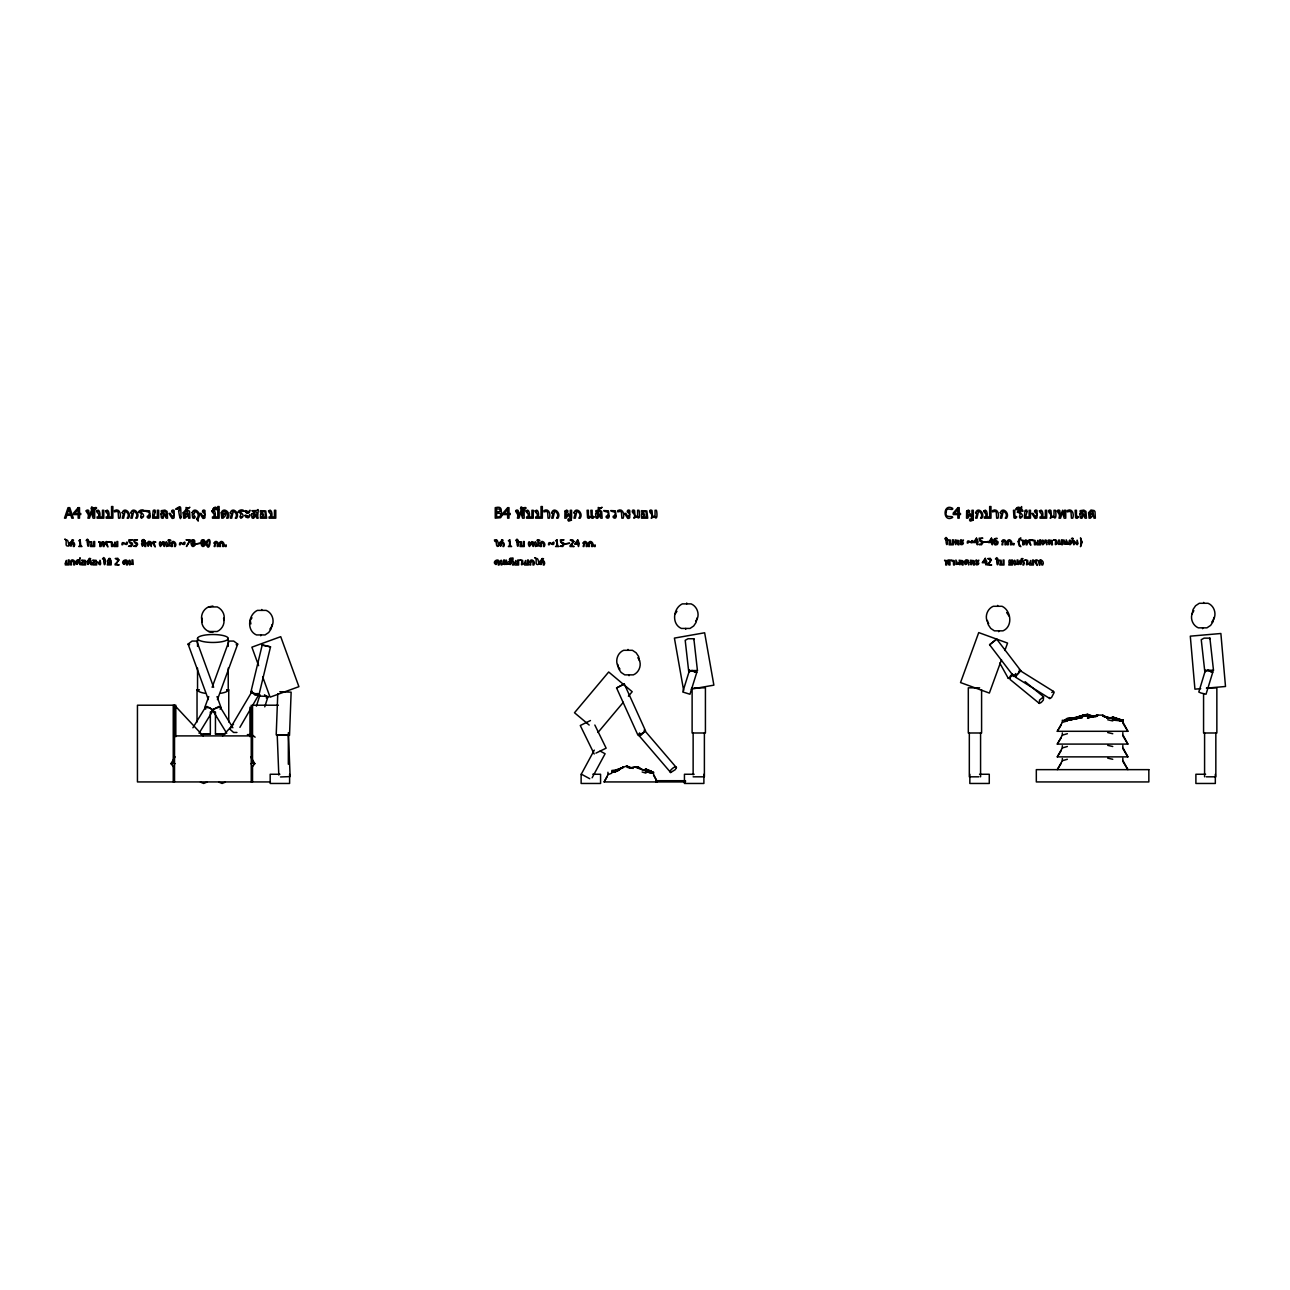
<?xml version="1.0" encoding="UTF-8"?>
<svg xmlns="http://www.w3.org/2000/svg" width="1290" height="1290" viewBox="0 0 1290 1290"><rect width="100%" height="100%" fill="white"/><g stroke="black" fill="none" stroke-linecap="round" stroke-linejoin="round"><path stroke-width="1.5" d="M277.769 693.633L276.205 734.865L289.508 735.381L291.137 692.166L279.801 691.73M529.771 562.037C530.335 557.393 536.398 561.392 533.818 565.004L532.963 565.004C533.609 558.618 529.835 560.586 530.706 565.004L529.868 565.004L530.658 562.069L529.771 562.069M1038.66 562.037C1039.224 557.393 1045.287 561.392 1042.691 565.004L1041.852 565.004C1039.546 551.136 1040.869 573.099 1038.66 562.069M202.208 618.232C199.95 625.021 205.884 632.358 212.898 632.358M223.767 620.442C225.524 615.088 222.267 609.202 217.268 606.929L208.512 606.929C202.869 609.412 200.063 616.168 202.304 621.909M272.013 624.537L271.158 628.843L268.707 632.503L265.063 634.938L256.452 634.938C246.326 630.616 248.228 614.621 257.403 610.38L266.159 610.38C273.432 613.363 275.447 623.522 269.884 629.068M696.955 618.055L696.1 622.361L693.665 626.005L690.021 628.44L681.394 628.44C671.284 624.118 673.17 608.138 682.346 603.881L691.118 603.881C697.713 606.622 700.438 615.814 695.665 621.328M1192.202 613.863L1193.073 609.477L1195.556 605.768L1199.281 603.285L1208.053 603.285C1215.309 606.268 1217.325 616.426 1211.762 621.974M1213.89 617.442L1213.035 621.748L1210.601 625.408L1206.94 627.843L1198.329 627.843C1191.863 625.166 1189.187 616.12 1193.879 610.702M250.728 692.698L262.241 644.855L270.513 646.854L259 694.681L250.873 692.343M693.649 639.534L693.859 638.744L688.038 638.744L685.2 640.324L688.779 672.138L691.617 670.558L697.438 670.558L694.617 672.138M1209.698 638.921L1209.907 638.131L1204.086 638.131L1201.248 639.711L1204.828 671.832L1207.666 670.252L1213.487 670.252L1210.665 671.832M1212.858 671.961L1206.037 694.23L1200.796 692.94L1198.813 692.021L1205.457 670.123L1212.858 671.961L1207.875 670.123M691.827 670.413L696.81 672.284L689.973 694.246L682.765 692.004L689.586 670.042M256.404 706.162L260.016 694.778M264.756 706.856L267.772 697.374L264.482 694.778M1015.617 673.574L1015.44 677.121L1049.818 698.535L1051.543 697.503L1054.156 692.472L1053.511 691.424L1019.132 670.01M1019.777 671.058L1015.44 677.121M226.734 733.284L213.14 711.08L213.801 709.178L218.865 706.469L220.316 707.259L232.877 727.77M250.647 756.795L254.839 763.632L251.808 767.453M1001.492 659.754L989.365 693.069L960.534 682.571L978.723 632.584L1007.555 643.081L1004.862 650.499M205.739 709.178L204.707 707.662L208.754 696.568M212.141 687.312L229.007 641.066L233.7 641.066L237.699 644.097L217.446 699.583M999.75 663.044L1008.329 678.427L1014.053 674.509M270.513 646.854L262.096 645.193M989.591 644.758L996.686 639.098L1020.842 670.736L1018.245 673.574L1013.746 676.395L989.591 644.758L996.686 639.098M1013.746 676.395L1014.101 675.573M696.81 672.284L689.408 670.413M655.804 781.934L655.804 780.708L685.474 780.708L685.474 781.934L604.155 781.934L607.945 774.645L607.945 772.242M594.287 750.119L581.306 774.145L589.74 778.709M592.126 777.773L605.107 753.747L600.156 751.07M1122.832 721.949L1127.879 731.301L1057.284 731.301L1062.331 722.352L1062.331 720.143M1122.832 734.736L1127.879 744.088L1057.284 744.088L1062.331 735.139L1062.331 732.93M1122.832 747.523L1127.879 756.875L1057.284 756.875L1062.331 747.926L1062.331 745.717M1062.331 758.504L1062.331 760.713L1057.284 769.646L1061.331 763.148M638.469 734.945L639.195 735.8L641.388 734.945L644.935 730.882L644.21 730.027L676.428 767.615L675.267 769.646L670.687 772.533L638.469 734.945L639.63 732.913M604.155 781.934L606.993 776.999M236.941 732.462L233.603 732.462L229.749 729.108L252.227 691.15M239.892 727.383L258.532 695.197L257.307 693.52M173.973 767.453L170.941 763.632L175.134 756.795M192.903 727.77L205.465 707.259L206.916 706.469L211.979 709.178L212.64 711.08L199.047 733.284M1057.284 731.301L1061.331 724.787M1057.284 744.088L1061.331 737.574M1057.284 756.875L1061.331 750.361M250.357 620.232L251.985 617.797M675.315 613.75L676.944 611.315M208.335 699.583L188.082 644.097L192.081 641.066L196.773 641.066L213.64 687.312M212.382 710.693L213.414 709.178L219.558 707.033L221.074 707.662L220.042 709.178M597.996 732.462L623.328 702.276M628.391 696.245L632.197 691.714L608.687 671.993L574.501 712.741L589.191 725.061M1012.327 673.783L1010.28 676.121L1010.054 679.443L1039.305 703.405L1041.272 702.437L1043.336 700.099L1043.562 696.777L1025.082 681.652M222.606 735.897L233.522 724.206M258.532 695.197L255.178 695.197L251.34 691.843M229.749 729.108L230.636 728.415M616.813 771.178L623.151 767.05M1064.008 720.449L1067.378 718.256L1072.409 717.772M611.75 772.13L626.94 765.841L630.746 768.356L626.94 766.228L630.746 767.615L626.94 767.228L633.277 768.421M1051.785 692.472L1053.511 691.424M623.151 767.163L616.813 770.743M211.205 711.87L212.64 711.08M170.941 763.632L175.085 763.632M1074.102 719.369L1082.504 715.321L1095.936 716.772M1043.562 696.777L1039.53 700.099L1039.305 703.405M590.465 720.529L580.274 725.512L594.19 753.989M595.932 753.134L606.139 748.168L594.835 725.028M1019.132 671.574L1020.842 670.736M611.75 770.469L619.345 769.711L615.54 770.082L623.151 767.421M619.345 769.243L623.151 767.453M236.183 644.726L237.699 644.097M204.707 707.662L209.399 707.662L213.398 710.693M206.932 782.111L203.691 783.465L200.434 782.111M225.347 782.111L222.09 783.465L218.849 782.111M1097.629 715.112L1087.535 718.046L1097.629 715.112L1102.66 715.128L1107.707 717.885L1102.66 715.934L1107.707 717.288L1104.353 716.998L1107.707 717.095L1116.108 720.4L1112.754 719.449L1122.832 720.626L1112.754 716.998M645.935 769.114L649.741 770.791L645.935 769.195L643.404 770.162L645.935 769.195L652.272 771.888M1064.008 720.143L1082.504 716.095L1077.456 717.804M1074.102 718.901L1082.504 715.466L1087.535 714.805L1072.409 719.272L1082.504 715.579L1092.582 715.95L1087.535 714.563L1077.456 716.966L1087.535 714.128L1092.582 716.659L1087.535 714.563M607.945 774.645L611.75 773.226M1097.629 715.015L1092.582 716.869L1097.629 715.902L1092.582 716.176M616.813 770.969L619.345 770.066L611.75 772.339L615.54 772.081L611.75 771.775M266.224 697.906L267.772 697.374M247.374 734.607L251.84 734.607L255.13 737.187M1067.378 720.529L1077.456 718.256L1074.102 719.111M1067.378 720.417L1082.504 717.498L1067.378 720.32L1070.732 719.804M1008.329 678.427L1010.296 677.75M1082.504 715.708L1072.409 718.175L1075.779 717.95M250.695 763.632L254.839 763.632M1062.331 722.352L1067.378 720.917M1062.331 735.139L1067.378 733.704M1062.331 747.926L1067.378 746.491M1062.331 760.713L1067.378 759.278M624.296 683.942L616.572 687.957L637.841 734.929L643.355 732.913L645.564 730.898L624.296 683.942L616.572 687.957M615.54 771.114L611.75 772L615.54 772M1109.384 717.982L1112.754 717.192L1122.832 720.304M1067.378 718.82L1070.732 718.127M208.512 606.929L212.898 606.058M1067.378 720.191L1070.732 719.53M649.741 772.807L653.546 772.13L649.741 771.243L652.272 772.178M691.214 689.15L713.87 685.151L704.646 632.777L674.412 638.099L683.652 690.489M1200.7 688.65L1194.927 689.166L1190.299 636.163L1220.872 633.503L1225.5 686.49L1206.392 688.15M630.746 767.84L634.551 766.728L638.34 767.679L648.467 772.291M218.123 733.978L216.478 734.058L222.09 734.171M197.031 722.013L197.031 689.876L198.983 689.779M226.798 689.957L228.749 689.876L228.749 722.013M208.383 734.139L210.334 734.058L210.334 711.967M215.446 711.967L215.446 734.058L225.234 733.962M280.511 776.967L288.476 776.661M203.691 734.171L209.303 734.058L207.658 733.978M200.547 733.962L210.334 734.058M208.577 631.503L217.204 631.503C222.106 629.278 225.299 623.489 223.573 618.232M694.068 687.828L705.42 687.828L705.42 732.994L692.117 732.994L692.117 687.828M979.642 687.828L968.306 687.828L968.306 732.994L981.593 732.994L981.593 689.779M1207.085 687.828L1216.857 687.828L1216.857 732.994L1203.57 732.994L1203.57 693.714M278.382 705.211L252.534 705.211L252.534 762.261M174.537 735.897L251.244 735.897M279.898 774.258L270.174 774.258L270.174 783.465L289.605 783.465L289.605 774.258M592.787 774.258L600.576 774.258L600.576 783.465L581.129 783.465L581.129 774.258M694.165 774.258L684.442 774.258L684.442 783.465L703.889 783.465L703.889 774.258M979.545 774.258L989.269 774.258L989.269 783.465L969.838 783.465L969.838 774.258M1205.618 774.258L1195.895 774.258L1195.895 783.465L1215.325 783.465L1215.325 774.258M693.133 776.822L702.744 776.822M978.933 776.822L969.322 776.822L969.322 732.994M1206.231 776.822L1215.841 776.822L1215.841 732.994M270.432 781.934L137.45 781.934L137.45 705.211L175.811 705.211L175.811 736.687M648.467 772.13L645.935 771.081L653.546 772.71L645.935 771.485M226.798 689.779L228.749 689.876M197.031 689.876L198.983 689.957M215.446 734.058L217.397 734.139M1067.378 719.82L1070.732 720.062M1112.754 719.643L1122.832 720.175L1117.785 719.272L1122.832 720.546L1112.754 717.192M1112.754 719.417L1122.832 719.852L1122.832 721.191L1112.754 719.949L1117.785 719.61L1122.832 721.191M653.546 772.71L645.935 771.372M1107.707 719.788L1112.754 720.933M1107.707 732.575L1112.754 733.72M1107.707 745.362L1112.754 746.507M1107.707 758.149L1112.754 759.294M642.146 772L645.935 773.129M1112.754 719.207L1116.108 720.223M256.823 693.52L259.145 694.343M188.082 644.097L189.614 644.726M213.14 711.08L214.575 711.87M1107.707 718.207L1102.66 715.289L1107.707 718.272M203.175 735.897L174.537 705.211L174.537 781.934M676.428 767.615L675.702 766.776L673.509 767.615L671.122 769.646L669.962 771.694L670.687 772.533M1006.635 612.492L1009.086 616.152M988.737 623.731C983.964 618.216 986.689 609.009 993.284 606.284L1002.04 606.284C1011.215 610.525 1013.118 626.521 1002.991 630.842L994.38 630.842L990.736 628.407L988.285 624.763L987.431 620.458M637.824 657.723C642.517 663.141 639.84 672.187 633.358 674.864L624.747 674.864L621.103 672.429L618.668 668.768L617.813 664.463M619.942 668.994C614.363 663.447 616.394 653.288 623.65 650.305L632.423 650.305L636.131 652.788L638.615 656.497L639.485 660.883M1049.173 697.503L1049.818 698.535M1122.832 723.029L1127.879 731.301M1122.832 735.816L1127.879 744.088M1122.832 748.587L1127.879 756.875M1122.832 761.374L1127.879 769.646L1122.832 760.31M653.546 775.226L657.336 781.934L653.546 774.29M268.207 696.439L259.725 696.068M258.629 665.688L251.889 647.177L280.72 636.679L298.909 686.667L270.078 697.164L262.66 676.799M217.026 696.568L221.074 707.662M250.325 620.958L250.905 623.892M693.859 638.744L697.438 670.558M1209.907 638.131L1213.487 670.252M290.121 776.596L288.476 734.897L277.237 735.348L278.801 775.048M1204.586 732.994L1204.586 776.822M1203.667 602.414L1203.667 603.285M1202.635 627.843L1202.635 628.698M1122.832 732.639L1122.832 733.978M1122.832 745.427L1122.832 746.765M1122.832 758.214L1122.832 759.552M998.686 630.842L998.686 631.697M997.67 605.413L997.67 606.284M980.577 732.994L980.577 776.822M704.388 732.994L704.388 776.822M693.133 732.994L693.133 774.822M686.731 603.01L686.731 603.881M685.716 628.44L685.716 629.31M629.052 674.864L629.052 675.718M628.037 649.434L628.037 650.305M288.331 732.752L288.331 764.228M261.773 609.509L261.773 610.38M260.757 634.938L260.757 635.793M252.534 766.196L252.534 781.934M251.244 705.211L251.244 781.934M249.97 707.178L249.97 736.687M228.233 638.486A15.351 3.967 0 0 1 205.223 641.936A15.351 3.967 0 0 1 205.223 635.051A15.351 3.967 0 0 1 228.233 638.486L228.233 646.387M228.233 668.123L228.233 689.876A15.351 3.967 0 0 1 220.558 693.31M197.547 638.486L197.547 646.387M197.547 668.123L197.547 689.876A15.351 3.967 0 0 0 205.223 693.31M173.247 705.211L173.247 762.261M173.247 766.196L173.247 781.934M994.59 541.865C995.025 547.944 999.492 539.43 994.59 541.865M205.965 542.348C209.125 557.361 213.285 531.351 205.965 542.348M1018.197 541.606L1019.132 545.718L1020.858 546.67L1019.31 544.283A5.595 5.595 0 0 1 1018.955 542.268L1020.858 537.914L1019.132 538.833L1018.197 541.606M1082.149 542.268L1080.488 546.67C1080.988 546.331 1080.988 538.253 1080.488 537.865L1082.149 542.268M206.884 542.026C207.706 554.249 211.947 535.269 206.884 542.026M75.9 561.505C76.803 569.583 79.674 557.522 77.078 564.117L76.884 561.134L78.642 560.521L80.19 564.923L79.98 560.844A1.693 1.693 0 0 0 79.335 560.086L77.432 559.779L75.9 561.505M86.978 561.505C88.01 569.777 90.671 557.425 88.139 564.117L87.962 561.134L89.703 560.521L91.267 564.923L91.058 560.844A1.693 1.693 0 0 0 90.413 560.086L88.51 559.779L86.978 561.505M147.06 543.09C148.108 551.362 150.753 538.994 148.237 545.702L148.044 542.719L149.801 542.106L151.349 546.509L151.14 542.429A1.693 1.693 0 0 0 150.495 541.655L148.592 541.365L147.06 543.09M183.18 512.759L183.712 518.177L185.034 518.177C191.243 512.856 184.728 510.969 185.018 516.903L184.728 512.178L187.485 511.211L188.614 518.177L189.936 518.177L189.614 511.727A2.661 2.661 0 0 0 188.598 510.518L185.583 510.034L183.18 512.759M964.452 561.585C965.484 569.857 968.145 557.49 965.613 564.198L965.436 561.215L967.178 560.586L968.726 565.004L968.516 560.924A1.693 1.693 0 0 0 967.871 560.15L965.968 559.844L964.452 561.585M993.735 541.074L994.413 544.364A1.87 1.87 0 0 0 995.461 544.928L997.057 544.606A2.112 2.112 0 0 0 997.831 543.606C999.734 539.543 992.897 541.865 995.203 539.381A1.661 1.661 0 0 1 996.154 538.849C1000.04 538.204 992.671 537.43 993.735 541.074M1088.567 512.759L1089.115 518.177L1090.437 518.177C1096.629 512.856 1090.114 510.969 1090.405 516.903L1090.131 512.178L1092.872 511.211L1094.001 518.177L1095.339 518.177L1095.017 511.727A2.661 2.661 0 0 0 1093.985 510.518L1090.969 510.034L1088.567 512.759M946.247 511.969C944.07 518.999 953.052 515.113 952.697 517.451C942.555 523.369 942.571 502.519 952.697 508.357C953.52 511.63 945.893 505.986 946.247 511.969M105.022 542.735C112.069 553.668 103.555 539.607 108.553 542.139L106.28 541.478L105.022 542.735M124.275 564.391C118.68 561.86 129.564 555.522 127.339 564.923L126.501 564.923C129.355 561.037 122.582 558.796 124.066 563.214C125.63 559.876 126.436 563.472 124.275 564.391M138.594 512.194C144.319 513.678 138.933 515.597 141.368 518.29C148.769 514.629 134.289 509.937 144.174 511.259C144.673 508.953 138.594 509.711 138.594 512.194M152.317 542.735C159.363 553.668 150.849 539.607 155.848 542.139L153.575 541.478L152.317 542.735M238.118 512.194C243.842 513.678 238.457 515.597 240.891 518.29C248.293 514.629 233.812 509.937 243.697 511.259C244.213 508.953 238.118 509.711 238.118 512.194M495.989 564.472C490.394 561.94 501.294 555.603 499.069 565.004L498.214 565.004C501.084 561.118 494.312 558.86 495.779 563.279C497.36 559.957 498.166 563.537 495.989 564.472M1017.407 512.194C1023.147 513.678 1017.745 515.597 1020.196 518.29C1027.598 514.629 1013.101 509.937 1023.002 511.259C1023.502 508.953 1017.407 509.711 1017.407 512.194M1027.937 541.042C1034.983 551.991 1026.485 537.914 1031.484 540.446L1029.21 539.784L1027.937 541.042M1034.37 561.215C1041.417 572.163 1032.919 558.086 1037.918 560.634L1035.644 559.973L1034.37 561.215M70.563 561.489L71.401 561.988L70.627 564.923L71.466 564.923C70.595 560.521 74.352 558.538 73.724 564.923L74.562 564.923C76.82 561.747 71.901 557.361 70.563 561.489M122.163 512.759L123.501 513.533L122.26 518.177L123.582 518.177L124.84 512.533C122.227 509.131 131.467 512.969 127.146 518.177L128.484 518.177C132.048 513.162 124.275 506.228 122.163 512.759M130.758 512.759L132.096 513.533L130.854 518.177L132.177 518.177L133.451 512.533C130.822 509.131 140.078 512.969 135.756 518.177L137.079 518.177C140.642 513.162 132.87 506.228 130.758 512.759M171.312 543.074L172.151 543.574L171.376 546.509L172.215 546.509C171.344 542.106 175.101 540.123 174.472 546.509L175.311 546.509C177.569 543.332 172.65 538.946 171.312 543.074M192.081 512.759L193.419 513.533A1.742 1.742 0 0 0 192.242 514.823L192.662 517.774A1.806 1.806 0 0 0 194.516 518.177C196.531 515.726 191.549 515.274 194.758 512.533C192.162 509.131 201.369 512.985 197.064 518.177L198.386 518.177C201.95 513.162 194.193 506.228 192.081 512.759M214.108 543.074L214.946 543.574L214.172 546.509L215.011 546.509C214.14 542.106 217.913 540.123 217.268 546.509L218.107 546.509C220.364 543.332 215.446 538.946 214.108 543.074M219.558 543.074L220.397 543.574L219.606 546.509L220.461 546.509C219.59 542.106 223.347 540.123 222.719 546.509L223.557 546.509C225.814 543.332 220.896 538.946 219.558 543.074M230.281 512.759L231.619 513.533L230.378 518.177L231.7 518.177L232.974 512.533C230.346 509.131 239.601 512.969 235.28 518.177L236.602 518.177C240.166 513.162 232.394 506.228 230.281 512.759M540.284 543.09L541.139 543.59L540.349 546.525L541.187 546.525C540.333 542.106 544.09 540.139 543.461 546.525L544.299 546.525C546.557 543.348 541.639 538.962 540.284 543.09M551.62 512.759L552.959 513.533L551.717 518.177L553.055 518.177L554.313 512.533C551.685 509.131 560.94 512.969 556.619 518.177L557.957 518.177C561.521 513.162 553.749 506.228 551.62 512.759M573.873 512.759L575.211 513.533L573.969 518.177L575.292 518.177L576.549 512.533C573.937 509.131 583.177 512.969 578.855 518.177L580.194 518.177C583.757 513.162 575.985 506.228 573.873 512.759M583.096 543.09L583.935 543.59L583.144 546.525L583.983 546.525C583.128 542.106 586.885 540.139 586.257 546.525L587.095 546.525C589.353 543.348 584.434 538.962 583.096 543.09M588.53 543.09L589.385 543.59L588.595 546.525L589.433 546.525C588.579 542.106 592.336 540.139 591.691 546.525L592.545 546.525C594.803 543.348 589.869 538.962 588.53 543.09M975.562 512.759L976.901 513.533L975.659 518.177L976.981 518.177L978.239 512.533C975.627 509.131 984.867 512.969 980.545 518.177L981.883 518.177C985.447 513.162 977.675 506.228 975.562 512.759M1000.266 512.759L1001.604 513.533L1000.363 518.177L1001.685 518.177L1002.943 512.533C1000.331 509.131 1009.57 512.969 1005.249 518.177L1006.587 518.177C1010.151 513.162 1002.378 506.228 1000.266 512.759M1001.846 541.397L1002.701 541.881L1001.911 544.815L1002.749 544.815C1001.879 540.413 1005.652 538.43 1005.007 544.815L1005.861 544.815C1008.119 541.655 1003.185 537.253 1001.846 541.397M1007.296 541.397L1008.135 541.881L1007.361 544.815L1008.2 544.815C1007.329 540.413 1011.102 538.43 1010.457 544.815L1011.295 544.815C1013.553 541.655 1008.635 537.253 1007.296 541.397M87.349 542.026C87.688 552.233 90.945 541.155 87.381 539.139C83.528 542.864 89.961 537.946 87.349 542.026M103.732 560.441C104.071 570.648 107.328 559.57 103.748 557.554C99.91 561.279 106.344 556.361 103.732 560.441M107.876 562.682L107.28 564.923L111.117 564.923C111.875 558.909 109.602 557.925 110.279 564.133L108.683 564.133C110.763 557.78 105.877 559.473 107.876 562.682M178.633 511.082C181.326 527.707 181.197 512.211 180.584 507.422A2.032 2.032 0 0 0 179.584 506.68C168.264 513.049 185.438 504.6 178.633 511.082M516.968 542.042C517.306 552.249 520.563 541.171 516.984 539.156C513.146 542.864 519.58 537.962 516.968 542.042M946.021 540.333C946.36 550.54 949.617 539.462 946.038 537.462C942.2 541.171 948.634 536.253 946.021 540.333M996.686 560.521C997.025 570.728 1000.282 559.65 996.719 557.635C992.865 561.344 999.299 556.442 996.686 560.521M1009.361 562.746L1008.764 565.004L1012.44 565.004L1012.44 560.005L1011.602 560.005L1011.602 564.214L1010.183 564.214C1012.263 557.844 1007.361 559.554 1009.361 562.746M69.853 543.09C70.724 551.169 73.611 539.107 70.998 545.702C68.564 540.994 75.981 541.478 73.288 546.509L74.127 546.509C76.416 543.203 71.224 538.994 69.853 543.09M221.251 512.759L221.783 518.177L223.106 518.177C229.297 512.856 222.783 510.969 223.073 516.903C219.542 508.937 230.426 510.276 226.669 518.177L228.008 518.177C231.603 512.936 223.428 506.293 221.251 512.759M499.472 543.09C500.472 551.378 503.165 539.01 500.617 545.718C498.182 541.01 505.599 541.494 502.906 546.525L503.745 546.525C506.019 543.203 500.843 538.994 499.472 543.09M509.05 561.569C510.066 569.857 512.743 557.49 510.211 564.198C507.76 559.489 515.178 559.973 512.485 565.004L513.339 565.004C515.613 561.682 510.437 557.474 509.05 561.569M539.849 561.569C540.849 569.857 543.542 557.49 540.994 564.198C538.559 559.489 545.976 559.973 543.267 565.004L544.122 565.004C546.396 561.682 541.22 557.474 539.849 561.569M1019.406 561.569C1020.277 569.664 1023.163 557.603 1020.551 564.198C1018.116 559.489 1025.534 559.973 1022.841 565.004L1023.68 565.004C1025.969 561.682 1020.793 557.474 1019.406 561.569M126.63 542.364C126.694 546.541 121.679 539.204 121.921 544.751L122.679 544.751C122.631 540.575 127.629 547.911 127.388 542.364L126.63 542.364M184.228 542.364C184.293 546.541 179.278 539.204 179.52 544.751L180.278 544.751C180.213 540.575 185.228 547.911 184.986 542.364L184.228 542.364M553.216 542.38C553.249 546.476 548.282 539.268 548.508 544.767L549.25 544.767C549.201 540.575 554.2 547.928 553.974 542.38L553.216 542.38M971.983 540.687C972.047 544.848 967.016 537.511 967.274 543.058L968.016 543.058C967.968 538.881 972.966 546.218 972.725 540.687L971.983 540.687M100.378 563.472L99.749 564.23L97.605 561.908C103.361 571.486 98.588 553.249 100.378 563.472M131.612 564.036L133.241 564.472L132.822 559.925L131.983 559.925L131.983 563.295L130.387 564.117C130.725 556.909 126.92 561.005 129.548 564.923L131.612 564.036M168.538 545.606L170.167 546.057L169.748 541.51L168.909 541.51L168.909 544.88L167.313 545.702C167.652 538.494 163.846 542.574 166.475 546.509L168.538 545.606M173.344 515.871L172.344 517.08L170.328 513.404L168.942 513.404L172.038 518.306A2.129 2.129 0 0 0 173.07 518.354A1.79 1.79 0 0 0 174.118 517.758L174.166 510.582A1.79 1.79 0 0 0 172.328 510.179C169.49 512.646 175.795 512.727 173.344 515.871M204.175 515.871L203.175 517.08L201.159 513.404L199.789 513.404L202.869 518.306A2.129 2.129 0 0 0 203.901 518.354A1.79 1.79 0 0 0 204.949 517.758L204.997 510.582A1.79 1.79 0 0 0 203.159 510.179C200.337 512.646 206.626 512.727 204.175 515.871M503.326 564.101L504.971 564.536L504.551 560.005L503.697 560.005L503.697 563.375L502.1 564.198C502.455 556.99 498.65 561.069 501.262 565.004L503.326 564.101M537.511 545.622L539.156 546.057L538.736 541.526L537.898 541.526L537.898 544.896L536.285 545.718C536.64 538.51 532.835 542.59 535.447 546.525L537.511 545.622M628.956 515.871L627.972 517.08L625.956 513.404L624.57 513.404L627.649 518.306A2.129 2.129 0 0 0 628.682 518.354A1.79 1.79 0 0 0 629.73 517.758L629.794 510.582A1.79 1.79 0 0 0 627.94 510.179C625.118 512.646 631.407 512.727 628.956 515.871M637.018 516.758C640.275 521.628 639.711 511.662 638.937 510.276L637.615 510.276L637.615 515.597L635.083 516.887L634.583 510.582A1.79 1.79 0 0 0 632.745 510.163C630.31 513.017 637.099 513.775 633.761 518.177L637.018 516.758M654.465 516.758C657.723 521.628 657.142 511.662 656.384 510.276L655.046 510.276L655.046 515.597L652.53 516.887L652.031 510.582A1.79 1.79 0 0 0 650.176 510.163C647.757 513.017 654.53 513.775 651.192 518.177L654.465 516.758M1016.713 564.101L1018.358 564.536L1017.939 560.005L1017.084 560.005L1017.084 563.375L1015.488 564.198C1015.843 556.99 1012.037 561.069 1014.649 565.004L1016.713 564.101M1036.241 515.871L1035.257 517.08L1033.242 513.404L1031.855 513.404L1034.935 518.306A2.129 2.129 0 0 0 1035.967 518.354A1.79 1.79 0 0 0 1037.031 517.758L1037.079 510.582A1.79 1.79 0 0 0 1035.225 510.179C1032.403 512.646 1038.708 512.727 1036.241 515.871M1053.414 516.758C1056.671 521.628 1056.107 511.662 1055.333 510.276L1053.995 510.276L1053.995 515.597L1051.479 516.887L1050.979 510.582A1.79 1.79 0 0 0 1049.125 510.163C1046.706 513.017 1053.479 513.775 1050.157 518.177L1053.414 516.758M1077.537 543.364L1076.908 544.138L1074.764 541.8C1080.52 551.378 1075.747 533.141 1077.537 543.364M132.499 544.396L131.225 546.476L128.548 546.267C135.692 544.364 128.291 544.138 128.806 539.865L132.467 539.865L129.677 540.639L129.677 542.413L131.145 542.461A1.854 1.854 0 0 1 132.112 543.074A1.645 1.645 0 0 1 132.467 543.848L132.499 544.396M137.498 544.396L136.208 546.476L133.531 546.267C140.691 544.364 133.289 544.138 133.805 539.865L137.466 539.865L134.676 540.639L134.676 542.413L136.143 542.461A1.854 1.854 0 0 1 137.111 543.074A1.645 1.645 0 0 1 137.45 543.848L137.498 544.396M564.085 544.412L562.795 546.492L560.118 546.283C567.261 544.38 559.86 544.154 560.392 539.865L564.036 539.865L561.247 540.655L561.247 542.429L562.714 542.477A1.854 1.854 0 0 1 563.682 543.09A1.645 1.645 0 0 1 564.036 543.864L564.085 544.412M982.835 542.703L981.545 544.783L978.868 544.574C986.028 542.671 978.626 542.461 979.142 538.172L982.803 538.172L980.013 538.946L980.013 540.72L981.48 540.768A1.854 1.854 0 0 1 982.448 541.381A1.645 1.645 0 0 1 982.787 542.155L982.835 542.703M194.193 541.413C192.291 545.428 191.275 537.72 194.193 541.413M204.191 541.413C202.288 545.428 201.272 537.72 204.191 541.413M500.923 515L499.73 516.758L496.65 516.984L496.65 513.097L500.069 513.372L500.923 515M195.242 544.654C192.145 549.846 190.017 543.025 191.388 540.478A1.919 1.919 0 0 1 192.274 539.833C196.58 539.107 193.629 543.219 195.242 544.654M205.239 544.654C202.143 549.846 200.015 543.025 201.385 540.478A1.919 1.919 0 0 1 202.272 539.833C206.561 539.107 203.627 543.219 205.239 544.654M502.374 514.952L500.665 517.709L495.247 518.177L495.247 507.663C504.019 505.551 499.73 511.84 502.374 514.952M191.855 544.17C192.855 549.346 195.919 541.042 191.855 544.17M201.837 544.17C202.852 549.346 205.9 541.042 201.837 544.17M164.201 542.235L164.265 546.509L163.282 543.38L160.331 546.509C157.815 542.864 161.282 538.43 161.185 545.364L162.75 541.639L164.201 542.235M533.189 542.251L533.254 546.525L532.254 543.38L529.319 546.525C526.804 542.88 530.271 538.446 530.158 545.38L531.722 541.639L533.189 542.251M1046.706 540.558L1046.771 544.815L1045.787 541.687L1042.852 544.815C1040.321 541.187 1043.804 536.753 1043.691 543.671L1045.255 539.946L1046.706 540.558M1073.812 540.558L1073.877 544.815L1072.877 541.687L1069.942 544.815C1067.427 541.187 1070.894 536.753 1070.781 543.671L1072.345 539.946L1073.812 540.558M118.922 559.973L115.939 564.165L119.196 564.923L115.1 564.923L115.1 563.988C119.567 561.311 117.309 558.796 115.229 558.538L117.777 558.264L118.922 559.973M573.873 541.558L570.873 545.767L574.147 546.525L570.035 546.525L570.035 545.589C574.501 542.897 572.244 540.397 570.18 540.139L572.712 539.849L573.873 541.558M991.397 560.037L988.398 564.246L991.671 565.004L987.56 565.004L987.56 564.069C992.026 561.376 989.769 558.876 987.705 558.618L990.236 558.328L991.397 560.037M65.355 563.279L65.322 564.923L69.128 564.923L69.128 559.925L68.289 559.925L68.289 564.133C64.79 564.391 67.757 556.119 65.355 563.279M113.955 544.864L113.923 546.509L117.729 546.509L117.729 541.51L116.89 541.51L116.89 545.718C113.391 545.976 116.358 537.704 113.955 544.864M152.704 515.565L152.655 518.177L158.67 518.177L158.67 510.276L157.332 510.276L157.332 516.919L153.994 516.919C154.107 513.726 155.558 513.307 155.026 510.163A1.79 1.79 0 0 0 153.171 510.582L152.704 515.565M514.855 563.343L514.839 565.004L518.644 565.004L518.644 560.005L517.79 560.005L517.79 564.214C514.339 564.44 517.258 556.216 514.855 563.343M524.595 563.343L524.562 565.004L528.368 565.004L528.368 560.005L527.529 560.005L527.529 564.214C524.079 564.44 526.981 556.216 524.595 563.343M1024.518 515.565L1024.47 518.177L1030.484 518.177L1030.484 510.276L1029.146 510.276L1029.146 516.919L1025.808 516.919C1025.921 513.726 1027.372 513.307 1026.824 510.163A1.79 1.79 0 0 0 1024.986 510.582L1024.518 515.565M1029.646 563.343L1029.613 565.004L1033.419 565.004L1033.419 560.005L1032.581 560.005L1032.581 564.214C1029.13 564.44 1032.032 556.216 1029.646 563.343M1036.87 543.171L1036.854 544.815L1040.659 544.815L1040.659 539.833L1039.805 539.833L1039.805 544.025C1036.322 544.283 1039.289 536.027 1036.87 543.171M93.541 508.115C99.588 505.632 95.541 511.743 91.01 508.776L91.703 506.873L93.541 508.115M169.151 540.139C174.795 540.623 164.507 540.349 169.151 540.139M522.998 508.115C529.061 505.632 525.014 511.743 520.483 508.776L521.16 506.873L522.998 508.115M538.124 540.155C543.783 540.639 533.496 540.365 538.124 540.155M571.454 520.192L568.584 521.096C566.6 519.725 569.341 517.032 569.341 520.338L570.631 520.257L570.696 518.596L571.454 520.192M973.144 520.192L970.257 521.096C968.274 519.725 971.031 517.032 971.031 520.338L972.321 520.257L972.386 518.596L973.144 520.192M247.228 511.356L246.261 512.533L247.245 512.614A1.887 1.887 0 0 0 248.325 512.001L249.97 510.179C249.035 518.032 241.391 507.905 247.228 511.356M247.228 515.855L246.261 517.048L247.245 517.113A1.887 1.887 0 0 0 248.325 516.5L249.97 514.678C249.083 522.531 241.246 512.452 247.228 515.855M961.76 540.494C960.421 543.332 964.775 537.688 963.05 541.026A1.854 1.854 0 0 1 962.211 541.703C959.389 542.961 960.212 537.849 961.76 540.494M961.76 543.364C960.421 546.186 964.775 540.542 963.05 543.88A1.854 1.854 0 0 1 962.211 544.557C959.389 545.815 960.212 540.703 961.76 543.364M977.175 560.682C975.837 563.52 980.19 557.877 978.465 561.198A1.854 1.854 0 0 1 977.626 561.876C974.805 563.149 975.611 558.022 977.175 560.682M977.175 563.537C975.837 566.375 980.19 560.731 978.465 564.069A1.854 1.854 0 0 1 977.626 564.73C974.805 566.004 975.611 560.876 977.175 563.537M141.561 543.8C143.69 551.249 141.497 539.075 144.883 546.509L145.722 546.509L145.415 542.219L141.739 541.768C141.594 543.316 146.834 540.881 144.883 545.283L143.19 543.09L141.561 543.8M160.992 513.888L161.347 517.774A1.79 1.79 0 0 0 163.201 518.177C163.104 514.871 161.959 511.356 166.233 518.177L167.555 518.177L167.071 511.388L164.943 510.114L161.266 510.679L161.266 512.162L165.378 511.533A1.742 1.742 0 0 1 166.088 512.42L166.233 516.226L163.556 512.775L160.992 513.888M251.614 513.888L251.985 517.774A1.79 1.79 0 0 0 253.824 518.177C253.727 514.871 252.582 511.356 256.855 518.177L258.194 518.177C256.581 516.161 260.064 506.293 256.823 510.566L251.889 510.679C253.695 513.178 258 509.486 256.855 516.226L254.194 512.775L251.614 513.888M595.593 513.888L595.948 517.774A1.79 1.79 0 0 0 597.802 518.177C597.705 514.871 596.56 511.356 600.834 518.177L602.156 518.177L601.672 511.388L599.544 510.114L595.867 510.679L595.867 512.162L599.979 511.533A1.742 1.742 0 0 1 600.688 512.42L600.834 516.226L598.157 512.775L595.593 513.888M954.793 542.106C956.922 549.556 954.729 537.382 958.115 544.815L958.954 544.815L958.647 540.526L954.971 540.075C954.826 541.623 960.066 539.188 958.115 543.59L956.422 541.413L954.793 542.106M958.938 562.295C961.066 569.745 958.873 557.57 962.259 565.004L963.098 565.004L962.792 560.699L959.115 560.247C958.97 561.795 964.211 559.36 962.259 563.762L960.566 561.585L958.938 562.295M970.209 562.295C972.337 569.745 970.144 557.57 973.531 565.004L974.369 565.004L974.063 560.699L970.386 560.247C970.225 561.795 975.482 559.36 973.531 563.762L971.838 561.585L970.209 562.295M1048.254 542.106C1050.382 549.556 1048.189 537.382 1051.576 544.815L1052.414 544.815L1052.108 540.526L1048.431 540.075C1048.27 541.623 1053.527 539.188 1051.576 543.59L1049.883 541.413L1048.254 542.106M1079.875 513.888L1080.246 517.774A1.79 1.79 0 0 0 1082.084 518.177C1081.987 514.871 1080.843 511.356 1085.116 518.177L1086.454 518.177L1085.954 511.388L1083.826 510.114L1080.149 510.679L1080.149 512.162L1084.261 511.533A1.742 1.742 0 0 1 1084.987 512.42L1085.116 516.226L1082.455 512.775L1079.875 513.888M81.77 562.472L81.689 564.923L85.64 564.923L85.092 560.328L81.657 560.183C81.673 561.634 87.043 559.409 84.801 564.133L82.528 564.133L83.189 561.843L81.77 562.472M92.848 562.472L92.767 564.923L96.718 564.923L96.169 560.328L92.735 560.183C92.751 561.634 98.121 559.409 95.879 564.133L93.606 564.133L94.251 561.843L92.848 562.472M150.285 516.387C150.285 520.354 144.657 516.758 148.463 515.613C152.123 510.84 144.915 512.243 144.851 510.566L149.543 510.808L150.285 516.387M260.564 514.307L260.435 518.177L266.659 518.177L265.788 510.921L260.387 510.679L260.387 512.162L264.482 511.533A1.742 1.742 0 0 1 265.192 512.42L265.337 516.919L261.757 516.919L263.515 515.049L262.789 513.291A1.79 1.79 0 0 0 260.935 513.71L260.564 514.307M523.063 563.875C519.112 567.632 524.401 559.054 519.628 560.183L522.595 560.344L523.063 563.875M609.17 516.387C609.17 520.354 603.543 516.758 607.332 515.613C611.073 510.792 603.623 512.259 603.736 510.566L608.428 510.808L609.17 516.387M616.168 516.387C616.168 520.354 610.541 516.758 614.346 515.613C618.007 510.84 610.799 512.243 610.734 510.566L615.427 510.808L616.168 516.387M641.63 514.307L641.501 518.177L647.725 518.177L646.854 510.921L641.436 510.679L641.436 512.162L645.548 511.533A1.742 1.742 0 0 1 646.258 512.42L646.387 516.919L642.823 516.919L644.581 515.049L643.839 513.291A1.79 1.79 0 0 0 642.001 513.71L641.63 514.307M1028.114 563.875C1024.163 567.632 1029.452 559.054 1024.679 560.183L1027.646 560.344L1028.114 563.875M1056.849 543.703C1052.946 547.46 1058.123 538.801 1053.414 539.994L1056.381 540.171L1056.849 543.703M72.498 540.075C75.884 540.365 69.692 540.397 72.498 540.075M89.639 558.505C93.025 558.78 86.833 558.812 89.639 558.505M109.376 558.505C112.762 558.78 106.57 558.812 109.376 558.505M187.373 508.018L187.082 508.841L189.888 507.293L186.147 509.598L186.018 507.438L187.373 508.018M502.116 540.091C505.454 540.349 499.391 540.462 502.116 540.091M542.493 558.57C545.88 558.86 539.688 558.893 542.493 558.57M564.956 511.179L564.843 518.177L566.149 518.177L568.197 514.92L570.277 518.177L571.599 518.177L571.599 510.276L570.277 510.276L570.277 516.403L568.358 513.533L566.165 516.403L566.165 512.646L567.616 512.356L567.906 510.904L566.665 510.066L564.956 511.179M599.592 508.018L599.302 508.841L602.107 507.293L598.366 509.598L598.238 507.438L599.592 508.018M966.645 511.179L966.533 518.177L967.839 518.177L969.887 514.92L971.951 518.177L973.289 518.177L973.289 510.276L971.951 510.276L971.951 516.403L970.032 513.533L967.855 516.403L967.855 512.646L969.306 512.356L969.596 510.904L968.355 510.066L966.645 511.179M1022.051 558.57C1025.437 558.86 1019.245 558.893 1022.051 558.57M1072.248 538.398C1075.634 538.672 1069.442 538.704 1072.248 538.398M500.423 510.227L499.843 511.582L496.65 511.937L496.65 508.857L499.891 509.131L500.423 510.227M1059.896 543.912C1056.365 547.299 1059.155 533.915 1059.896 543.235L1061.493 544.009L1061.493 539.833L1062.331 539.833L1062.331 544.815L1059.896 543.912M97.298 511.195L98.282 511.614L97.298 511.195M106.393 511.195L107.376 511.614L106.393 511.195M141.916 516.935L140.836 516.935L141.916 516.935M148.995 516.935L147.915 516.935L148.995 516.935M163.217 516.935L162.153 516.935L163.217 516.935M172.328 511.211L173.312 511.63L172.328 511.211M186.066 514.017L187.05 514.42L186.066 514.017M194.532 516.935L193.468 516.935L194.532 516.935M203.159 511.211L204.142 511.63L203.159 511.211M212.64 511.195L213.624 511.614L212.64 511.195M224.138 514.017L225.121 514.42L224.138 514.017M241.44 516.935L240.375 516.935L241.44 516.935M253.856 516.935L252.775 516.935L253.856 516.935M269.288 511.195L270.271 511.614L269.288 511.195M526.755 511.195L527.755 511.614L526.755 511.195M535.866 511.195L536.85 511.614L535.866 511.195M597.818 516.935L596.754 516.935L597.818 516.935M607.864 516.935L606.8 516.935L607.864 516.935M614.879 516.935L613.798 516.935L614.879 516.935M627.94 511.211L628.923 511.63L627.94 511.211M984.496 511.195L985.479 511.614L984.496 511.195M1020.729 516.935L1019.664 516.935L1020.729 516.935M1035.225 511.211L1036.225 511.63L1035.225 511.211M1040.192 511.195L1041.175 511.614L1040.192 511.195M1082.117 516.935L1081.052 516.935L1082.117 516.935M1091.469 514.017L1092.453 514.42L1091.469 514.017M196.66 519.096L198.257 521.096L197.999 518.838L196.66 519.096M86.914 511.195L87.914 511.614L86.914 511.195M154.01 511.195L155.01 511.614L154.01 511.195M178.149 508.631L177.085 508.631L178.149 508.631M180.971 516.935L179.891 516.935L180.971 516.935M261.773 514.323L262.773 514.742L261.773 514.323M516.387 511.195L517.371 511.614L516.387 511.195M566.181 511.195L567.165 511.614L566.181 511.195M589.449 516.935L588.385 516.935L589.449 516.935M593.207 516.935L592.126 516.935L593.207 516.935M632.761 511.195L633.745 511.614L632.761 511.195M638.889 516.935L637.808 516.935L638.889 516.935M642.839 514.323L643.823 514.742L642.839 514.323M650.192 511.195L651.192 511.614L650.192 511.195M656.32 516.935L655.255 516.935L656.32 516.935M967.871 511.195L968.855 511.614L967.871 511.195M1015.843 516.935L1014.779 516.935L1015.843 516.935M1025.824 511.195L1026.808 511.614L1025.824 511.195M1049.141 511.195L1050.141 511.614L1049.141 511.195M1055.285 516.935L1054.204 516.935L1055.285 516.935M1057.977 511.195L1058.977 511.614L1057.977 511.195M1077.489 516.935L1076.424 516.935L1077.489 516.935M90.058 541.897L91.171 543.009L90.445 546.509L94.654 546.509L94.654 541.51L93.815 541.51L93.815 545.718L92.009 545.718L91.703 541.703L90.058 541.897M96.54 510.888C96.734 513.468 100.136 513.017 98.298 516.919L97.137 516.919L97.137 518.177L103.781 518.177L103.781 510.276L102.458 510.276L102.458 516.919L99.62 516.919C100.604 515.065 99.782 507.809 96.54 510.888M98.685 541.897L99.798 543.009L99.798 546.509L100.959 546.509L102.894 542.139L103.216 546.509L104.055 546.509C106.344 540.542 100.555 540.026 100.636 545.718L100.555 542.074L98.685 541.897M105.635 510.888C105.828 513.468 109.247 513.017 107.392 516.919L106.231 516.919L106.231 518.177L112.875 518.177L112.875 506.535L111.553 506.535L111.553 516.919L108.715 516.919C109.698 515.065 108.876 507.809 105.635 510.888M211.883 510.888C212.076 513.468 215.478 513.017 213.624 516.919L212.479 516.919L212.479 518.177L219.123 518.177L219.123 506.535L217.8 506.535L217.8 516.919L214.962 516.919C215.946 515.065 215.108 507.809 211.883 510.888M268.53 510.888C268.723 513.468 272.125 513.017 270.271 516.919L269.126 516.919L269.126 518.177L275.77 518.177L275.77 510.276L274.447 510.276L274.447 516.919L271.61 516.919C272.593 515.065 271.755 507.809 268.53 510.888M519.676 541.913L520.789 543.025L520.063 546.525L524.272 546.525L524.272 541.526L523.418 541.526L523.418 545.735L521.628 545.735L521.321 541.719L519.676 541.913M526.014 510.888C526.207 513.468 529.61 513.017 527.755 516.919L526.61 516.919L526.61 518.177L533.254 518.177L533.254 510.276L531.915 510.276L531.915 516.919L529.094 516.919C530.077 515.065 529.239 507.809 526.014 510.888M535.108 510.888C535.302 513.468 538.704 513.017 536.866 516.919L535.705 516.919L535.705 518.177L542.348 518.177L542.348 506.535L541.026 506.535L541.026 516.919L538.188 516.919C539.172 515.065 538.349 507.809 535.108 510.888M948.731 540.22L949.843 541.332L949.101 544.815L953.31 544.815L953.31 539.833L952.471 539.833L952.471 544.025L950.682 544.025L950.359 540.01L948.731 540.22M983.738 510.888C983.948 513.468 987.35 513.017 985.495 516.919L984.335 516.919L984.335 518.177L990.978 518.177L990.978 506.535L989.656 506.535L989.656 516.919L986.818 516.919C987.818 515.065 986.979 507.809 983.738 510.888M999.411 560.392L1000.508 561.505L999.782 565.004L1003.991 565.004L1003.991 560.005L1003.152 560.005L1003.152 564.214L1001.346 564.214L1001.04 560.199L999.411 560.392M1021.615 540.22L1022.728 541.332L1022.728 544.815L1023.889 544.815L1025.808 540.462L1026.147 544.815L1026.985 544.815C1029.275 538.849 1023.486 538.333 1023.567 544.041L1023.486 540.397L1021.615 540.22M1039.434 510.888C1039.627 513.468 1043.046 513.017 1041.191 516.919L1040.03 516.919L1040.03 518.177L1046.674 518.177L1046.674 510.276L1045.351 510.276L1045.351 516.919L1042.514 516.919C1043.497 515.065 1042.675 507.809 1039.434 510.888M86.172 510.888C86.865 513.533 89.558 513.952 87.914 518.177L89.494 518.177L91.3 512.307L93.106 518.177L94.686 518.177L94.686 510.276L93.348 510.276L93.348 515.919L91.606 510.195L89.252 515.919L88.752 510.582A1.79 1.79 0 0 0 86.898 510.163L86.172 510.888M515.629 510.888C516.339 513.533 519.015 513.952 517.387 518.177L518.967 518.177L520.773 512.307L522.579 518.177L524.143 518.177L524.143 510.276L522.821 510.276L522.821 515.919L521.079 510.195L518.709 515.919L518.209 510.582A1.79 1.79 0 0 0 516.371 510.163L515.629 510.888M508.179 564.23L506.244 564.375L506.164 560.005L508.179 564.23M590.256 516.935L589.433 518.177A1.79 1.79 0 0 1 587.579 517.774L587.079 510.276L588.401 510.276L588.401 515.694L590.256 516.935M594.013 516.935L593.174 518.177A1.79 1.79 0 0 1 591.336 517.774L590.836 510.276L592.158 510.276L592.158 515.694L594.013 516.935M944.602 560.392L945.715 561.505L945.715 565.004L946.699 565.004L947.844 561.295L948.989 565.004L949.988 565.004L949.988 560.005L949.15 560.005L949.15 563.585L948.037 559.957L946.554 563.585L946.473 560.569L944.602 560.392M957.938 564.23L956.003 564.375L955.922 560.005L957.938 564.23M1016.649 516.935L1015.827 518.177A1.79 1.79 0 0 1 1013.972 517.774L1013.472 510.276L1014.795 510.276L1014.795 515.694L1016.649 516.935M1057.236 510.888C1057.929 513.533 1060.622 513.952 1058.993 518.177L1060.557 518.177L1062.363 512.307L1064.169 518.177L1065.75 518.177L1065.75 510.276L1064.427 510.276L1064.427 515.919L1062.67 510.195L1060.315 515.919L1059.816 510.582A1.79 1.79 0 0 0 1057.961 510.163L1057.236 510.888M1065.846 544.041L1063.911 544.187L1063.831 539.833L1065.846 544.041M1068.217 544.041L1066.298 544.187L1066.217 539.833L1068.217 544.041M1078.295 516.935L1077.473 518.177A1.79 1.79 0 0 1 1075.618 517.774L1075.118 510.276L1076.44 510.276L1076.44 515.694L1078.295 516.935M68.951 545.735C63.516 547.734 68.241 539.817 64.726 539.139C67.499 541.429 67.532 537.559 68.951 545.735M91.703 507.905L92.574 508.486L91.703 507.905M498.569 545.751C495.957 548.927 496.102 540.752 496.521 540.042C496.182 541.784 494.618 542.413 494.457 539.929C496.279 540.204 497.763 538.14 498.569 545.751M521.16 507.905L522.047 508.486L521.16 507.905M538.946 564.23C533.592 566.246 538.22 558.441 534.721 557.635C537.398 559.973 537.607 555.877 538.946 564.23M245.422 511.146L246.293 511.727L245.422 511.146M245.422 515.645L246.293 516.226L245.422 515.645M80.125 539.833L78.755 540.768L79.948 541.365L79.948 545.831L78.755 546.509L81.996 546.509L80.819 545.831L80.125 539.833M509.727 539.849L508.357 540.784L509.566 541.381L509.566 545.847L508.357 546.525L511.614 546.525L510.421 545.847L509.727 539.849M556.941 539.849L555.571 540.784L556.78 541.381L556.78 545.847L555.571 546.525L558.812 546.525L557.635 545.847L556.941 539.849M66.87 515.242L65.903 518.177L64.5 518.177L68.047 507.663L69.757 507.663L73.304 518.177L71.837 518.177L70.869 515.242L66.87 515.242M68.87 509.099L67.257 514.049L70.482 514.049L68.87 509.099M142.077 540.349L141.755 541.091L145.399 541.091L143.593 539.559A1.854 1.854 0 0 0 142.077 540.349M213.366 508.437L212.85 509.615L218.623 509.615L215.753 507.196A2.919 2.919 0 0 0 213.366 508.437M509.679 558.844L509.356 559.586L513.017 559.586C512.856 556.071 513.097 559.183 511.195 558.054A1.854 1.854 0 0 0 509.679 558.844M1016.343 508.437L1015.843 509.615L1021.599 509.615L1021.599 506.567L1020.809 508.083L1018.729 507.196A2.919 2.919 0 0 0 1016.343 508.437M190.243 540.849L186.421 546.509L189.469 540.639L186.018 539.865L190.243 539.865L190.243 540.849M142.642 540.381L144.69 540.607L142.642 540.381M214.253 508.486L217.478 508.841L214.253 508.486M510.26 558.876L512.291 559.086L510.26 558.876M1017.246 508.486L1020.471 508.841L1017.246 508.486M78.158 509.324L74.61 513.436L78.158 513.436L78.158 509.324M507.631 509.324L504.084 513.436L507.631 513.436L507.631 509.324M577.662 540.929L575.421 543.525L577.662 543.525L577.662 540.929M957.857 509.324L954.326 513.436L957.857 513.436L957.857 509.324M976.449 539.22L974.208 541.816L976.449 541.816L976.449 539.22M991.43 539.22L989.188 541.816L991.43 541.816L991.43 539.22M985.205 559.409L982.964 562.005L985.205 562.005L985.205 559.409M78.206 507.663L73.514 513.081L73.514 514.565L78.158 514.565L78.158 518.177L79.512 518.177L79.512 514.565L80.754 514.565L80.754 513.436L79.512 513.436L79.512 507.663L78.206 507.663M507.679 507.663L502.987 513.081L502.987 514.565L507.631 514.565L507.631 518.177L508.986 518.177L508.986 514.565L510.227 514.565L510.227 513.436L508.986 513.436L508.986 507.663L507.679 507.663M577.694 539.865L574.727 544.235L577.662 544.235L578.517 546.525L579.307 543.525L577.694 539.865M957.922 507.663L953.213 513.081L953.213 514.565L957.857 514.565L957.857 518.177L959.212 518.177L959.212 514.565L960.47 514.565L960.47 513.436L959.212 513.436L959.212 507.663L957.922 507.663M976.482 538.172L973.499 542.542L976.449 542.542L977.304 544.815L978.094 541.816L976.482 538.172M991.462 538.172L988.495 542.542L991.43 542.542L992.284 544.815L993.074 541.816L991.462 538.172M985.238 558.344L982.254 562.714L985.205 562.714L986.06 565.004L986.85 562.005L985.238 558.344M115.745 511.421L114.552 511.953L114.455 510.566C119.519 507.905 121.421 514.307 119.889 518.177L118.551 518.177L118.132 511.711L115.745 511.421M109.795 542.235L108.973 541.687L112.166 542.122L112.424 546.509L111.585 546.509L111.311 542.429L109.795 542.235M545.219 511.421L544.009 511.953L543.928 510.566C548.992 507.905 550.894 514.307 549.346 518.177L548.024 518.177L547.589 511.711L545.219 511.421M619.039 511.421L617.846 511.953L617.749 510.566C622.812 507.905 624.715 514.307 623.183 518.177L621.845 518.177L621.425 511.711L619.039 511.421M993.848 511.421L992.558 511.953L992.558 510.566C997.621 507.905 999.524 514.307 997.992 518.177L996.67 518.177L996.235 511.711L993.848 511.421M951.81 560.731L950.988 560.183L954.165 560.602L954.423 565.004L953.584 565.004L953.31 560.924L951.81 560.731M1068.62 511.421L1067.314 511.953L1067.314 510.566C1072.393 507.905 1074.28 514.307 1072.748 518.177L1071.426 518.177L1070.99 511.711L1068.62 511.421M1032.726 540.542L1031.903 539.994L1035.08 540.429L1035.354 544.815L1034.499 544.815L1034.225 540.736L1032.726 540.542M1122.832 720.03L1119.462 720.61L1122.832 720.03M649.741 771.743L645.935 771.936L653.546 773.307L649.741 771.743M988.333 541.558L983.303 542.268L988.333 541.558M200.579 543.235L195.548 543.961L200.579 543.235M569.567 543.251L564.536 543.961L569.567 543.251M1013.972 543.542L1012.908 543.542L1012.908 544.815L1013.972 544.815L1013.972 543.542M226.218 545.235L225.153 545.235L225.153 546.509L226.218 546.509L226.218 545.235M595.206 545.251L594.142 545.251L594.142 546.525L595.206 546.525L595.206 545.251M80.028 557.99L79.529 559.489L80.028 557.99M1148.842 769.646L1036.322 769.646L1036.322 781.934L1148.842 781.934L1148.842 769.646M638.34 766.97L634.551 766.905L642.146 769.695L638.34 766.97M652.272 771.968L649.741 770.598L652.272 772"/></g></svg>
